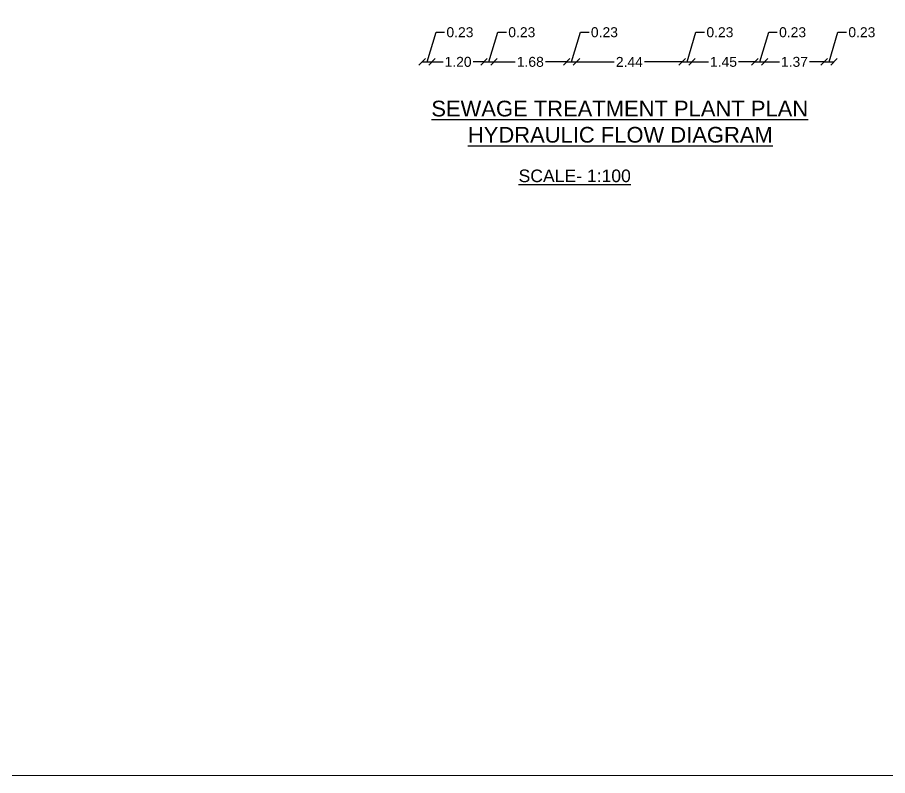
# Model space of a CAD drawing. Header units: metres. Extents: x -1560405 to -1559609, y 42907 to 43310.
# Drawn here: x -1559890.73 to -1559872.48, y 42906.75 to 42922.64 of the extents above; entities that cross this region are included whole.
import ezdxf

# ---------------------------------------------------------------- set-up
doc = ezdxf.new("R2010")
doc.units = ezdxf.units.M
doc.header["$LTSCALE"] = 750
doc.header["$MEASUREMENT"] = 0
doc.header["$PDMODE"] = 35
doc.header["$PDSIZE"] = 50
doc.layers.get('0').update_dxf_attribs({"lineweight": 5})
doc.layers.get('Defpoints').update_dxf_attribs({"lineweight": 0})
doc.layers.add('1', color=213, linetype='Continuous')
doc.layers.add('walls', color=40, linetype='Continuous')
doc.layers.add('wall', color=7, linetype='Continuous', lineweight=30)
doc.styles.get("Standard").update_dxf_attribs({"font": 'arial.ttf'})
doc.dimstyles.new('CIVIL Mt.', dxfattribs={"dimscale": 0, "dimtxt": 0.4, "dimasz": 0.23, "dimexe": 0.18, "dimexo": 0.0625, "dimgap": 0.2, "dimtad": 0, "dimzin": 0, "dimdsep": 46, "dimtxsty": 'Standard', "dimblk": 'ARCHTICK', "dimcen": 0.09, "dimse1": 1, "dimse2": 1, "dimclrd": 252, "dimclrt": 7, "dimadec": 0, "dimazin": 0, "dimtfac": 1, "dimtofl": 0, "dimtmove": 1, "dimatfit": 3, "dimldrblk": 'ARCHTICK', "dimfxl": 0, "dimfrac": 2, "dimtolj": 1, "dimtzin": 0, "dimlwd": 25, "dimarcsym": 0})

# ---------------------------------------------------------------- blocks, each defined once
blk = doc.blocks.new('_Oblique')
at = {"color": 0, "linetype": 'ByBlock', "lineweight": -2}
blk.add_line((-0.5, -0.5), (0.5, 0.5), dxfattribs=at)
blk = doc.blocks.new('*D106')
at = {"layer": 'Defpoints', "color": 0, "ltscale": 0.5}
for p in [(2.04, 2.889), (2.268, 2.889), (2.268, 2.889)]:
    blk.add_point(p, dxfattribs=at)
at = {"layer": 'wall', "color": 253, "lineweight": -2, "ltscale": 0.5}
for p, q in [((2.154, 2.889), (2.359, 3.574)), ((2.359, 3.574), (2.559, 3.574)), ((2.04, 2.889), (2.268, 2.889))]:
    blk.add_line(p, q, dxfattribs=at)
at = {"layer": 'wall', "color": 253, "lineweight": -2, "ltscale": 0.5, "xscale": 0.15, "yscale": 0.15, "zscale": 0.15, "rotation": 180}
blk.add_blockref('_Oblique', (2.04, 2.889), dxfattribs=at)
at = {"layer": 'wall', "color": 253, "lineweight": -2, "ltscale": 0.5, "xscale": 0.15, "yscale": 0.15, "zscale": 0.15}
blk.add_blockref('_Oblique', (2.268, 2.889), dxfattribs=at)
at = {"layer": 'wall', "color": 4, "ltscale": 0.5, "insert": (2.912, 3.574), "char_height": 0.23, "attachment_point": 5}
blk.add_mtext('\\A1;0.23', dxfattribs=at)
blk = doc.blocks.new('_ArchTick')
at = {"color": 0, "linetype": 'ByBlock', "const_width": 0.15}
blk.add_lwpolyline([(-0.5, -0.5), (0.5, 0.5)], dxfattribs=at)
blk = doc.blocks.new('*D107')
at = {"layer": 'Defpoints', "color": 0, "ltscale": 0.5}
for p in [(2.268, 2.889), (3.47, 2.889), (3.47, 2.889)]:
    blk.add_point(p, dxfattribs=at)
at = {"layer": 'wall', "color": 253, "lineweight": -2, "ltscale": 0.5}
for p, q in [((2.268, 2.889), (2.521, 2.889)), ((3.47, 2.889), (3.217, 2.889))]:
    blk.add_line(p, q, dxfattribs=at)
at = {"layer": 'wall', "color": 253, "lineweight": -2, "ltscale": 0.5, "xscale": 0.15, "yscale": 0.15, "zscale": 0.15, "rotation": 180}
blk.add_blockref('_Oblique', (2.268, 2.889), dxfattribs=at)
at = {"layer": 'wall', "color": 253, "lineweight": -2, "ltscale": 0.5, "xscale": 0.15, "yscale": 0.15, "zscale": 0.15}
blk.add_blockref('_Oblique', (3.47, 2.889), dxfattribs=at)
at = {"layer": 'wall', "color": 4, "ltscale": 0.5, "insert": (2.869, 2.889), "char_height": 0.23, "attachment_point": 5}
blk.add_mtext('\\A1;1.20', dxfattribs=at)
blk = doc.blocks.new('*D108')
at = {"layer": 'Defpoints', "color": 0, "ltscale": 0.5}
for p in [(3.47, 2.889), (3.698, 2.889), (3.698, 2.889)]:
    blk.add_point(p, dxfattribs=at)
at = {"layer": 'wall', "color": 253, "lineweight": -2, "ltscale": 0.5}
for p, q in [((3.584, 2.889), (3.789, 3.574)), ((3.789, 3.574), (3.989, 3.574)), ((3.47, 2.889), (3.698, 2.889))]:
    blk.add_line(p, q, dxfattribs=at)
at = {"layer": 'wall', "color": 253, "lineweight": -2, "ltscale": 0.5, "xscale": 0.15, "yscale": 0.15, "zscale": 0.15, "rotation": 180}
blk.add_blockref('_Oblique', (3.47, 2.889), dxfattribs=at)
at = {"layer": 'wall', "color": 253, "lineweight": -2, "ltscale": 0.5, "xscale": 0.15, "yscale": 0.15, "zscale": 0.15}
blk.add_blockref('_Oblique', (3.698, 2.889), dxfattribs=at)
at = {"layer": 'wall', "color": 4, "ltscale": 0.5, "insert": (4.342, 3.574), "char_height": 0.23, "attachment_point": 5}
blk.add_mtext('\\A1;0.23', dxfattribs=at)
blk = doc.blocks.new('*D109')
at = {"layer": 'Defpoints', "color": 0, "ltscale": 0.5}
for p in [(3.698, 2.889), (5.38, 2.889), (5.38, 2.889)]:
    blk.add_point(p, dxfattribs=at)
at = {"layer": 'wall', "color": 253, "lineweight": -2, "ltscale": 0.5}
for p, q in [((3.698, 2.889), (4.191, 2.889)), ((5.38, 2.889), (4.887, 2.889))]:
    blk.add_line(p, q, dxfattribs=at)
at = {"layer": 'wall', "color": 253, "lineweight": -2, "ltscale": 0.5, "xscale": 0.15, "yscale": 0.15, "zscale": 0.15, "rotation": 180}
blk.add_blockref('_Oblique', (3.698, 2.889), dxfattribs=at)
at = {"layer": 'wall', "color": 253, "lineweight": -2, "ltscale": 0.5, "xscale": 0.15, "yscale": 0.15, "zscale": 0.15}
blk.add_blockref('_Oblique', (5.38, 2.889), dxfattribs=at)
at = {"layer": 'wall', "color": 4, "ltscale": 0.5, "insert": (4.539, 2.889), "char_height": 0.23, "attachment_point": 5}
blk.add_mtext('\\A1;1.68', dxfattribs=at)
blk = doc.blocks.new('*D110')
at = {"layer": 'Defpoints', "color": 0, "ltscale": 0.5}
for p in [(5.38, 2.889), (5.608, 2.889), (5.608, 2.889)]:
    blk.add_point(p, dxfattribs=at)
at = {"layer": 'wall', "color": 253, "lineweight": -2, "ltscale": 0.5}
for p, q in [((5.494, 2.889), (5.699, 3.574)), ((5.699, 3.574), (5.899, 3.574)), ((5.38, 2.889), (5.608, 2.889))]:
    blk.add_line(p, q, dxfattribs=at)
at = {"layer": 'wall', "color": 253, "lineweight": -2, "ltscale": 0.5, "xscale": 0.15, "yscale": 0.15, "zscale": 0.15, "rotation": 180}
blk.add_blockref('_Oblique', (5.38, 2.889), dxfattribs=at)
at = {"layer": 'wall', "color": 253, "lineweight": -2, "ltscale": 0.5, "xscale": 0.15, "yscale": 0.15, "zscale": 0.15}
blk.add_blockref('_Oblique', (5.608, 2.889), dxfattribs=at)
at = {"layer": 'wall', "color": 4, "ltscale": 0.5, "insert": (6.252, 3.574), "char_height": 0.23, "attachment_point": 5}
blk.add_mtext('\\A1;0.23', dxfattribs=at)
blk = doc.blocks.new('*D111')
at = {"layer": 'Defpoints', "color": 0, "ltscale": 0.5}
for p in [(5.608, 2.889), (8.05, 2.889), (8.05, 2.889)]:
    blk.add_point(p, dxfattribs=at)
at = {"layer": 'wall', "color": 253, "lineweight": -2, "ltscale": 0.5}
for p, q in [((5.608, 2.889), (6.476, 2.889)), ((8.05, 2.889), (7.181, 2.889))]:
    blk.add_line(p, q, dxfattribs=at)
at = {"layer": 'wall', "color": 253, "lineweight": -2, "ltscale": 0.5, "xscale": 0.15, "yscale": 0.15, "zscale": 0.15, "rotation": 180}
blk.add_blockref('_Oblique', (5.608, 2.889), dxfattribs=at)
at = {"layer": 'wall', "color": 253, "lineweight": -2, "ltscale": 0.5, "xscale": 0.15, "yscale": 0.15, "zscale": 0.15}
blk.add_blockref('_Oblique', (8.05, 2.889), dxfattribs=at)
at = {"layer": 'wall', "color": 4, "ltscale": 0.5, "insert": (6.829, 2.889), "char_height": 0.23, "attachment_point": 5}
blk.add_mtext('\\A1;2.44', dxfattribs=at)
blk = doc.blocks.new('*D112')
at = {"layer": 'Defpoints', "color": 0, "ltscale": 0.5}
for p in [(8.05, 2.889), (8.278, 2.889), (8.278, 2.889)]:
    blk.add_point(p, dxfattribs=at)
at = {"layer": 'wall', "color": 253, "lineweight": -2, "ltscale": 0.5}
for p, q in [((8.164, 2.889), (8.369, 3.574)), ((8.369, 3.574), (8.569, 3.574)), ((8.05, 2.889), (8.278, 2.889))]:
    blk.add_line(p, q, dxfattribs=at)
at = {"layer": 'wall', "color": 253, "lineweight": -2, "ltscale": 0.5, "xscale": 0.15, "yscale": 0.15, "zscale": 0.15, "rotation": 180}
blk.add_blockref('_Oblique', (8.05, 2.889), dxfattribs=at)
at = {"layer": 'wall', "color": 253, "lineweight": -2, "ltscale": 0.5, "xscale": 0.15, "yscale": 0.15, "zscale": 0.15}
blk.add_blockref('_Oblique', (8.278, 2.889), dxfattribs=at)
at = {"layer": 'wall', "color": 4, "ltscale": 0.5, "insert": (8.922, 3.574), "char_height": 0.23, "attachment_point": 5}
blk.add_mtext('\\A1;0.23', dxfattribs=at)
blk = doc.blocks.new('*D113')
at = {"layer": 'Defpoints', "color": 0, "ltscale": 0.5}
for p in [(8.278, 2.889), (9.73, 2.889), (9.73, 2.889)]:
    blk.add_point(p, dxfattribs=at)
at = {"layer": 'wall', "color": 253, "lineweight": -2, "ltscale": 0.5}
for p, q in [((8.278, 2.889), (8.657, 2.889)), ((9.73, 2.889), (9.351, 2.889))]:
    blk.add_line(p, q, dxfattribs=at)
at = {"layer": 'wall', "color": 253, "lineweight": -2, "ltscale": 0.5, "xscale": 0.15, "yscale": 0.15, "zscale": 0.15, "rotation": 180}
blk.add_blockref('_Oblique', (8.278, 2.889), dxfattribs=at)
at = {"layer": 'wall', "color": 253, "lineweight": -2, "ltscale": 0.5, "xscale": 0.15, "yscale": 0.15, "zscale": 0.15}
blk.add_blockref('_Oblique', (9.73, 2.889), dxfattribs=at)
at = {"layer": 'wall', "color": 4, "ltscale": 0.5, "insert": (9.004, 2.889), "char_height": 0.23, "attachment_point": 5}
blk.add_mtext('\\A1;1.45', dxfattribs=at)
blk = doc.blocks.new('*D114')
at = {"layer": 'Defpoints', "color": 0, "ltscale": 0.5}
for p in [(9.73, 2.889), (9.958, 2.889), (9.958, 2.889)]:
    blk.add_point(p, dxfattribs=at)
at = {"layer": 'wall', "color": 253, "lineweight": -2, "ltscale": 0.5}
for p, q in [((9.844, 2.889), (10.049, 3.574)), ((10.049, 3.574), (10.249, 3.574)), ((9.73, 2.889), (9.958, 2.889))]:
    blk.add_line(p, q, dxfattribs=at)
at = {"layer": 'wall', "color": 253, "lineweight": -2, "ltscale": 0.5, "xscale": 0.15, "yscale": 0.15, "zscale": 0.15, "rotation": 180}
blk.add_blockref('_Oblique', (9.73, 2.889), dxfattribs=at)
at = {"layer": 'wall', "color": 253, "lineweight": -2, "ltscale": 0.5, "xscale": 0.15, "yscale": 0.15, "zscale": 0.15}
blk.add_blockref('_Oblique', (9.958, 2.889), dxfattribs=at)
at = {"layer": 'wall', "color": 4, "ltscale": 0.5, "insert": (10.602, 3.574), "char_height": 0.23, "attachment_point": 5}
blk.add_mtext('\\A1;0.23', dxfattribs=at)
blk = doc.blocks.new('*D115')
at = {"layer": 'Defpoints', "color": 0, "ltscale": 0.5}
for p in [(9.958, 2.889), (11.331, 2.889), (11.331, 2.889)]:
    blk.add_point(p, dxfattribs=at)
at = {"layer": 'wall', "color": 253, "lineweight": -2, "ltscale": 0.5}
for p, q in [((9.958, 2.889), (10.296, 2.889)), ((11.331, 2.889), (10.993, 2.889))]:
    blk.add_line(p, q, dxfattribs=at)
at = {"layer": 'wall', "color": 253, "lineweight": -2, "ltscale": 0.5, "xscale": 0.15, "yscale": 0.15, "zscale": 0.15, "rotation": 180}
blk.add_blockref('_Oblique', (9.958, 2.889), dxfattribs=at)
at = {"layer": 'wall', "color": 253, "lineweight": -2, "ltscale": 0.5, "xscale": 0.15, "yscale": 0.15, "zscale": 0.15}
blk.add_blockref('_Oblique', (11.331, 2.889), dxfattribs=at)
at = {"layer": 'wall', "color": 4, "ltscale": 0.5, "insert": (10.645, 2.889), "char_height": 0.23, "attachment_point": 5}
blk.add_mtext('\\A1;1.37', dxfattribs=at)
blk = doc.blocks.new('*D116')
at = {"layer": 'Defpoints', "color": 0, "ltscale": 0.5}
for p in [(11.331, 2.889), (11.56, 2.889), (11.56, 2.889)]:
    blk.add_point(p, dxfattribs=at)
at = {"layer": 'wall', "color": 253, "lineweight": -2, "ltscale": 0.5}
for p, q in [((11.445, 2.889), (11.651, 3.574)), ((11.651, 3.574), (11.851, 3.574)), ((11.331, 2.889), (11.56, 2.889))]:
    blk.add_line(p, q, dxfattribs=at)
at = {"layer": 'wall', "color": 253, "lineweight": -2, "ltscale": 0.5, "xscale": 0.15, "yscale": 0.15, "zscale": 0.15, "rotation": 180}
blk.add_blockref('_Oblique', (11.331, 2.889), dxfattribs=at)
at = {"layer": 'wall', "color": 253, "lineweight": -2, "ltscale": 0.5, "xscale": 0.15, "yscale": 0.15, "zscale": 0.15}
blk.add_blockref('_Oblique', (11.56, 2.889), dxfattribs=at)
at = {"layer": 'wall', "color": 4, "ltscale": 0.5, "insert": (12.203, 3.574), "char_height": 0.23, "attachment_point": 5}
blk.add_mtext('\\A1;0.23', dxfattribs=at)
blk = doc.blocks.new('A$C370409E0')
at = {"layer": 'walls', "color": 4, "ltscale": 0.05}
blk.add_text('%%USCALE- 1:100', height=0.29058, dxfattribs=at).set_placement((4.268, 0.11))
at = {"layer": 'walls', "color": 4, "ltscale": 0.05, "insert": (2.251, 1.992), "char_height": 0.36323, "attachment_point": 1}
blk.add_mtext('{\\LSEWAGE TREATMENT PLANT PLAN\\P}      {\\LHYDRAULIC FLOW DIAGRAM\\H1.86599x; }', dxfattribs=at)
at = {"layer": 'wall', "ltscale": 0.5}
for p1, p2, picture, middle in [((2.04, 2.889), (2.268, 2.889), '*D106', (2.659, 3.574)), ((3.47, 2.889), (3.698, 2.889), '*D108', (4.089, 3.574)), ((5.38, 2.889), (5.608, 2.889), '*D110', (5.999, 3.574)), ((8.05, 2.889), (8.278, 2.889), '*D112', (8.669, 3.574)), ((9.73, 2.889), (9.958, 2.889), '*D114', (10.349, 3.574)), ((11.331, 2.889), (11.56, 2.889), '*D116', (11.951, 3.574)), ((2.268, 2.889), (3.47, 2.889), '*D107', (2.869, 2.889)), ((3.698, 2.889), (5.38, 2.889), '*D109', (4.539, 2.889)), ((5.608, 2.889), (8.05, 2.889), '*D111', (6.829, 2.889)), ((8.278, 2.889), (9.73, 2.889), '*D113', (9.004, 2.889)), ((9.958, 2.889), (11.331, 2.889), '*D115', (10.645, 2.889))]:
    dim = blk.add_aligned_dim(p1=p1, p2=p2, distance=0, dimstyle='CIVIL Mt.', dxfattribs=at)
    dim.commit()
    dim.dimension.update_dxf_attribs({"geometry": picture, "text_midpoint": middle})

msp = doc.modelspace()

# ---------------------------------------------------------------- linework, layer by layer
at = {"color": 7}
msp.add_lwpolyline([(-1559608.97831, 43167.13879), (-1559943.01255, 43167.13879), (-1559943.01255, 42906.74882), (-1559608.97831, 42906.74882)], close=True, dxfattribs=at)

# ---------------------------------------------------------------- block references
at = {"layer": '1', "color": 7, "ltscale": 0.5, "xscale": 0.9069589712132315, "yscale": 0.9069589712132315, "zscale": 0.9069589712132315}
msp.add_blockref('A$C370409E0', (-1559884.09151, 42919.09124), dxfattribs=at)

doc.saveas('drawing.dxf')
